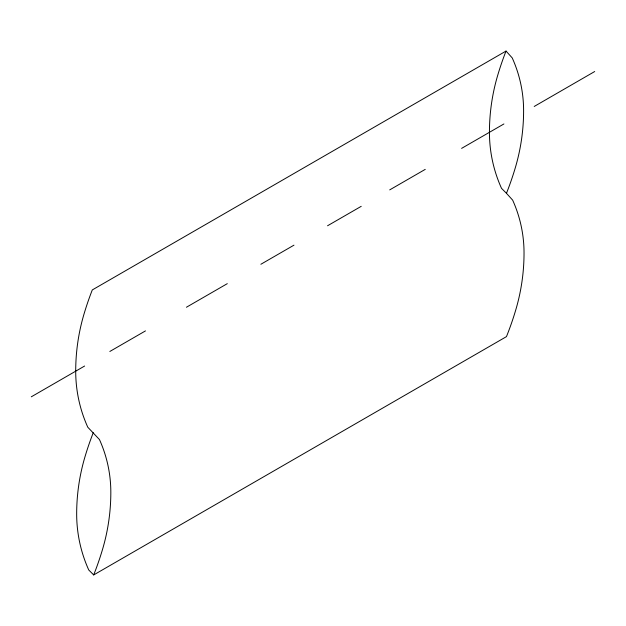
<?xml version="1.0" encoding="UTF-8"?>
<svg xmlns="http://www.w3.org/2000/svg" width="626" height="626" viewBox="0 0 626 626"><rect width="100%" height="100%" fill="white"/><g stroke="black" fill="none" stroke-linecap="round" stroke-linejoin="round"><path stroke-width="0.94" d="M93.689 574.934L506.465 336.624A303.031 303.031 0 0 0 515.722 310.058A200.586 200.586 0 0 0 524.032 252.912A128.072 128.072 0 0 0 512.647 200.124L506.465 193.301A303.031 303.031 0 0 0 515.292 167.815A200.586 200.586 0 0 0 523.602 110.677A128.072 128.072 0 0 0 512.209 57.889L506.027 51.066L92.296 289.932A303.031 303.031 0 0 0 84.017 314.033A200.586 200.586 0 0 0 75.707 371.171A135.991 135.991 0 0 0 87.796 427.229L99.44 439.522A128.072 128.072 0 0 1 110.825 492.318A200.586 200.586 0 0 1 102.515 549.456A303.031 303.031 0 0 1 93.689 574.934L88.759 569.996A135.991 135.991 0 0 1 76.669 513.938A200.586 200.586 0 0 1 84.979 456.8A303.031 303.031 0 0 1 93.258 432.699M31.3 396.814L84.612 366.03M109.824 351.476L145.475 330.896M186.423 307.249L227.293 283.656M260.87 264.266L293.977 245.157M327.555 225.767L361.225 206.33M389.716 189.881L425.242 169.372M461.612 148.37L503.907 123.956M534.213 106.459L594.7 71.528M506.465 193.301L501.528 188.356A135.991 135.991 0 0 1 489.438 132.305A200.586 200.586 0 0 1 497.748 75.167A303.031 303.031 0 0 1 506.027 51.066"/></g></svg>
